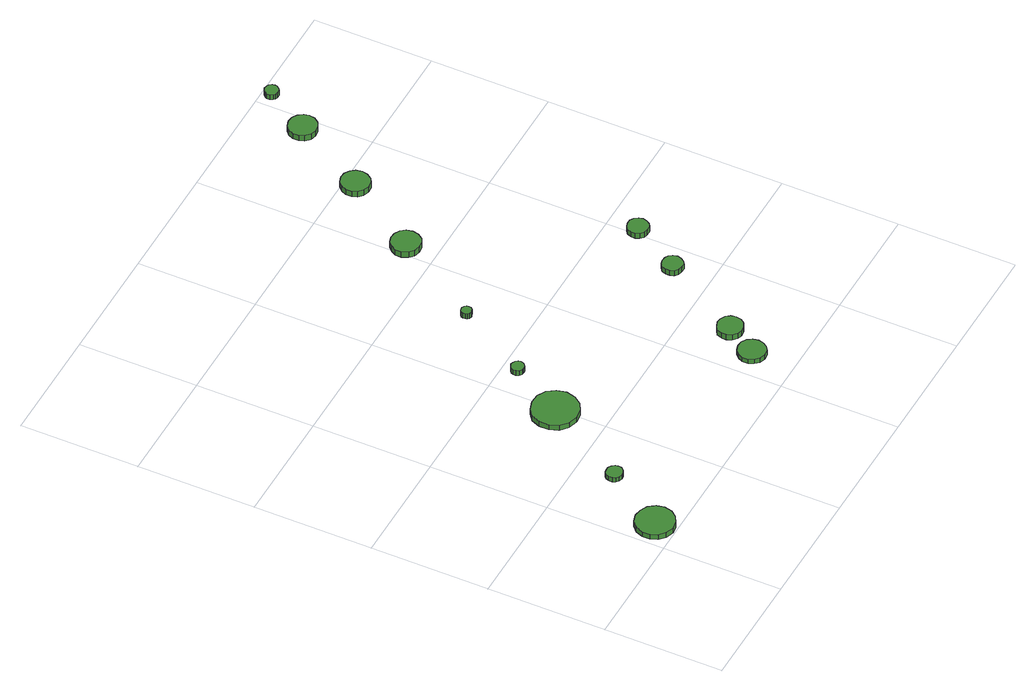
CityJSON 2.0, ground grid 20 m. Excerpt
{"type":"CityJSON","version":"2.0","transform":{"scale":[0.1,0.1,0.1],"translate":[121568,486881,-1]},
"CityObjects":{
"tree1":{"type":"SolitaryVegetationObject","attributes":{"function":"something"},"geometry":[{"type":"MultiSurface","lod":"1","boundaries":[[[0,1,2,3,4,5,6,7,8,9,10,11,12,13,14]],[[15,16,17,18,19,20,21,22,23,24,25,26,27,28,29]],[[0,29,28,1]],[[1,28,27,2]],[[2,27,26,3]],[[3,26,25,4]],[[4,25,24,5]],[[5,24,23,6]],[[6,23,22,7]],[[7,22,21,8]],[[8,21,20,9]],[[9,20,19,10]],[[10,19,18,11]],[[11,18,17,12]],[[12,17,16,13]],[[13,16,15,14]],[[14,15,29,0]]]}]},
"tree2":{"type":"SolitaryVegetationObject","attributes":{"function":"something"},"geometry":[{"type":"MultiSurface","lod":"1","boundaries":[[[30,31,32,33,34,35,36,37,38,39,40,41,42,43,44]],[[45,46,47,48,49,50,51,52,53,54,55,56,57,58,59]],[[30,59,58,31]],[[31,58,57,32]],[[32,57,56,33]],[[33,56,55,34]],[[34,55,54,35]],[[35,54,53,36]],[[36,53,52,37]],[[37,52,51,38]],[[38,51,50,39]],[[39,50,49,40]],[[40,49,48,41]],[[41,48,47,42]],[[42,47,46,43]],[[43,46,45,44]],[[44,45,59,30]]]}]},
"tree3":{"type":"SolitaryVegetationObject","attributes":{"function":"something"},"geometry":[{"type":"MultiSurface","lod":"1","boundaries":[[[60,61,62,63,64,65,66,67,68,69,70,71,72,73,74]],[[75,76,77,78,79,80,81,82,83,84,85,86,87,88,89]],[[60,89,88,61]],[[61,88,87,62]],[[62,87,86,63]],[[63,86,85,64]],[[64,85,84,65]],[[65,84,83,66]],[[66,83,82,67]],[[67,82,81,68]],[[68,81,80,69]],[[69,80,79,70]],[[70,79,78,71]],[[71,78,77,72]],[[72,77,76,73]],[[73,76,75,74]],[[74,75,89,60]]]}]},
"tree4":{"type":"SolitaryVegetationObject","attributes":{"function":"something"},"geometry":[{"type":"MultiSurface","lod":"1","boundaries":[[[90,91,92,93,94,95,96,97,98,99,100,101,102,103,104]],[[105,106,107,108,109,110,111,112,113,114,115,116,117,118,119]],[[90,119,118,91]],[[91,118,117,92]],[[92,117,116,93]],[[93,116,115,94]],[[94,115,114,95]],[[95,114,113,96]],[[96,113,112,97]],[[97,112,111,98]],[[98,111,110,99]],[[99,110,109,100]],[[100,109,108,101]],[[101,108,107,102]],[[102,107,106,103]],[[103,106,105,104]],[[104,105,119,90]]]}]},
"tree5":{"type":"SolitaryVegetationObject","attributes":{"function":"something"},"geometry":[{"type":"MultiSurface","lod":"1","boundaries":[[[120,121,122,123,124,125,126,127,128,129,130,131,132,133,134]],[[135,136,137,138,139,140,141,142,143,144,145,146,147,148,149]],[[120,149,148,121]],[[121,148,147,122]],[[122,147,146,123]],[[123,146,145,124]],[[124,145,144,125]],[[125,144,143,126]],[[126,143,142,127]],[[127,142,141,128]],[[128,141,140,129]],[[129,140,139,130]],[[130,139,138,131]],[[131,138,137,132]],[[132,137,136,133]],[[133,136,135,134]],[[134,135,149,120]]]}]},
"tree6":{"type":"SolitaryVegetationObject","attributes":{"function":"something"},"geometry":[{"type":"MultiSurface","lod":"1","boundaries":[[[150,151,152,153,154,155,156,157,158,159,160,161,162,163,164]],[[165,166,167,168,169,170,171,172,173,174,175,176,177,178,179]],[[150,179,178,151]],[[151,178,177,152]],[[152,177,176,153]],[[153,176,175,154]],[[154,175,174,155]],[[155,174,173,156]],[[156,173,172,157]],[[157,172,171,158]],[[158,171,170,159]],[[159,170,169,160]],[[160,169,168,161]],[[161,168,167,162]],[[162,167,166,163]],[[163,166,165,164]],[[164,165,179,150]]]}]},
"tree7":{"type":"SolitaryVegetationObject","attributes":{"function":"something"},"geometry":[{"type":"MultiSurface","lod":"1","boundaries":[[[180,181,182,183,184,185,186,187,188,189,190,191,192,193,194]],[[195,196,197,198,199,200,201,202,203,204,205,206,207,208,209]],[[180,209,208,181]],[[181,208,207,182]],[[182,207,206,183]],[[183,206,205,184]],[[184,205,204,185]],[[185,204,203,186]],[[186,203,202,187]],[[187,202,201,188]],[[188,201,200,189]],[[189,200,199,190]],[[190,199,198,191]],[[191,198,197,192]],[[192,197,196,193]],[[193,196,195,194]],[[194,195,209,180]]]}]},
"tree8":{"type":"SolitaryVegetationObject","attributes":{"function":"something"},"geometry":[{"type":"MultiSurface","lod":"1","boundaries":[[[210,211,212,213,214,215,216,217,218,219,220,221,222,223,224]],[[225,226,227,228,229,230,231,232,233,234,235,236,237,238,239]],[[210,239,238,211]],[[211,238,237,212]],[[212,237,236,213]],[[213,236,235,214]],[[214,235,234,215]],[[215,234,233,216]],[[216,233,232,217]],[[217,232,231,218]],[[218,231,230,219]],[[219,230,229,220]],[[220,229,228,221]],[[221,228,227,222]],[[222,227,226,223]],[[223,226,225,224]],[[224,225,239,210]]]}]},
"tree9":{"type":"SolitaryVegetationObject","attributes":{"function":"something"},"geometry":[{"type":"MultiSurface","lod":"1","boundaries":[[[240,241,242,243,244,245,246,247,248,249,250,251,252,253,254]],[[255,256,257,258,259,260,261,262,263,264,265,266,267,268,269]],[[240,269,268,241]],[[241,268,267,242]],[[242,267,266,243]],[[243,266,265,244]],[[244,265,264,245]],[[245,264,263,246]],[[246,263,262,247]],[[247,262,261,248]],[[248,261,260,249]],[[249,260,259,250]],[[250,259,258,251]],[[251,258,257,252]],[[252,257,256,253]],[[253,256,255,254]],[[254,255,269,240]]]}]},
"tree10":{"type":"SolitaryVegetationObject","attributes":{"function":"something"},"geometry":[{"type":"MultiSurface","lod":"1","boundaries":[[[270,271,272,273,274,275,276,277,278,279,280,281,282,283,284]],[[285,286,287,288,289,290,291,292,293,294,295,296,297,298,299]],[[270,299,298,271]],[[271,298,297,272]],[[272,297,296,273]],[[273,296,295,274]],[[274,295,294,275]],[[275,294,293,276]],[[276,293,292,277]],[[277,292,291,278]],[[278,291,290,279]],[[279,290,289,280]],[[280,289,288,281]],[[281,288,287,282]],[[282,287,286,283]],[[283,286,285,284]],[[284,285,299,270]]]}]},
"tree11":{"type":"SolitaryVegetationObject","attributes":{"function":"something"},"geometry":[{"type":"MultiSurface","lod":"1","boundaries":[[[300,301,302,303,304,305,306,307,308,309,310,311,312,313,314]],[[315,316,317,318,319,320,321,322,323,324,325,326,327,328,329]],[[300,329,328,301]],[[301,328,327,302]],[[302,327,326,303]],[[303,326,325,304]],[[304,325,324,305]],[[305,324,323,306]],[[306,323,322,307]],[[307,322,321,308]],[[308,321,320,309]],[[309,320,319,310]],[[310,319,318,311]],[[311,318,317,312]],[[312,317,316,313]],[[313,316,315,314]],[[314,315,329,300]]]}]},
"tree12":{"type":"SolitaryVegetationObject","attributes":{"function":"something"},"geometry":[{"type":"MultiSurface","lod":"1","boundaries":[[[330,331,332,333,334,335,336,337,338,339,340,341,342,343,344]],[[345,346,347,348,349,350,351,352,353,354,355,356,357,358,359]],[[330,359,358,331]],[[331,358,357,332]],[[332,357,356,333]],[[333,356,355,334]],[[334,355,354,335]],[[335,354,353,336]],[[336,353,352,337]],[[337,352,351,338]],[[338,351,350,339]],[[339,350,349,340]],[[340,349,348,341]],[[341,348,347,342]],[[342,347,346,343]],[[343,346,345,344]],[[344,345,359,330]]]}]},
"tree13":{"type":"SolitaryVegetationObject","attributes":{"function":"something"},"geometry":[{"type":"MultiSurface","lod":"1","boundaries":[[[360,361,362,363,364,365,366,367,368,369,370,371,372,373,374]],[[375,376,377,378,379,380,381,382,383,384,385,386,387,388,389]],[[360,389,388,361]],[[361,388,387,362]],[[362,387,386,363]],[[363,386,385,364]],[[364,385,384,365]],[[365,384,383,366]],[[366,383,382,367]],[[367,382,381,368]],[[368,381,380,369]],[[369,380,379,370]],[[370,379,378,371]],[[371,378,377,372]],[[372,377,376,373]],[[373,376,375,374]],[[374,375,389,360]]]}]}
},
"vertices":[
[73,35,17],[70,48,17],[62,59,17],[50,65,17],[37,67,17],[24,63,17],[14,54,17],[9,41,17],[9,28,17],[14,16,17],[24,7,17],[37,2,17],[50,4,17],[62,11,17],[70,21,17],[70,21,7],[62,11,7],[50,4,7],[37,2,7],[24,7,7],[14,16,7],[9,28,7],[9,41,7],[14,54,7],[24,63,7],[37,67,7],[50,65,7],[62,59,7],[70,48,7],[73,35,7],
[123,139,16],[122,144,16],[118,149,16],[113,152,16],[108,152,16],[102,151,16],[98,147,16],[96,142,16],[96,136,16],[98,131,16],[102,127,16],[108,125,16],[113,126,16],[118,128,16],[122,133,16],[122,133,7],[118,128,7],[113,126,7],[108,125,7],[102,127,7],[98,131,7],[96,136,7],[96,142,7],[98,147,7],[102,151,7],[108,152,7],[113,152,7],[118,149,7],[122,144,7],[123,139,7],
[233,283,16],[229,299,16],[220,312,16],[206,320,16],[190,321,16],[174,316,16],[162,306,16],[156,291,16],[156,275,16],[162,260,16],[174,249,16],[190,244,16],[206,246,16],[220,254,16],[229,267,16],[229,267,6],[220,254,6],[206,246,6],[190,244,6],[174,249,6],[162,260,6],[156,275,6],[156,291,6],[162,306,6],[174,316,6],[190,321,6],[206,320,6],[220,312,6],[229,299,6],[233,283,6],
[262,376,16],[261,380,16],[258,384,16],[254,386,16],[250,387,16],[246,385,16],[242,382,16],[240,378,16],[240,374,16],[242,369,16],[246,366,16],[250,365,16],[254,365,16],[258,368,16],[261,371,16],[261,371,6],[258,368,6],[254,365,6],[250,365,6],[246,366,6],[242,369,6],[240,374,6],[240,378,6],[242,382,6],[246,385,6],[250,387,6],[254,386,6],[258,384,6],[261,380,6],[262,376,6],
[467,72,16],[465,81,16],[460,89,16],[452,94,16],[442,95,16],[433,92,16],[426,85,16],[422,77,16],[422,67,16],[426,59,16],[433,52,16],[442,49,16],[452,50,16],[460,55,16],[465,63,16],[465,63,7],[460,55,7],[452,50,7],[442,49,7],[433,52,7],[426,59,7],[422,67,7],[422,77,7],[426,85,7],[433,92,7],[442,95,7],[452,94,7],[460,89,7],[465,81,7],[467,72,7],
[334,501,16],[334,505,16],[331,508,16],[328,510,16],[325,510,16],[321,509,16],[318,506,16],[317,503,16],[317,499,16],[318,496,16],[321,493,16],[325,492,16],[328,493,16],[331,494,16],[334,497,16],[334,497,6],[331,494,6],[328,493,6],[325,492,6],[321,493,6],[318,496,6],[317,499,6],[317,503,6],[318,506,6],[321,509,6],[325,510,6],[328,510,6],[331,508,6],[334,505,6],[334,501,6],
[497,125,17],[495,134,17],[490,141,17],[482,145,17],[473,146,17],[465,143,17],[458,138,17],[455,129,17],[455,121,17],[458,113,17],[465,107,17],[473,104,17],[482,105,17],[490,109,17],[495,116,17],[495,116,6],[490,109,6],[482,105,6],[473,104,6],[465,107,6],[458,113,6],[455,121,6],[455,129,6],[458,138,6],[465,143,6],[473,146,6],[482,145,6],[490,141,6],[495,134,6],[497,125,6],
[443,652,17],[441,662,17],[435,670,17],[426,675,17],[416,676,17],[406,673,17],[399,666,17],[394,657,17],[394,647,17],[399,637,17],[406,630,17],[416,627,17],[426,628,17],[435,633,17],[441,642,17],[441,642,6],[435,633,6],[426,628,6],[416,627,6],[406,630,6],[399,637,6],[394,647,6],[394,657,6],[399,666,6],[406,673,6],[416,676,6],[426,675,6],[435,670,6],[441,662,6],[443,652,6],
[577,266,16],[575,273,16],[571,279,16],[565,282,16],[558,283,16],[551,281,16],[545,276,16],[543,269,16],[543,262,16],[545,256,16],[551,251,16],[558,249,16],[565,249,16],[571,253,16],[575,259,16],[575,259,6],[571,253,6],[565,249,6],[558,249,6],[551,251,6],[545,256,6],[543,262,6],[543,269,6],[545,276,6],[551,281,6],[558,283,6],[565,282,6],[571,279,6],[575,273,6],[577,266,6],
[627,350,16],[625,357,16],[621,363,16],[615,367,16],[607,367,16],[600,365,16],[595,360,16],[592,354,16],[592,346,16],[595,340,16],[600,335,16],[607,333,16],[615,333,16],[621,337,16],[625,343,16],[625,343,6],[621,337,6],[615,333,6],[607,333,6],[600,335,6],[595,340,6],[592,346,6],[592,354,6],[595,360,6],[600,365,6],[607,367,6],[615,367,6],[621,363,6],[625,357,6],[627,350,6],
[526,780,17],[524,790,17],[518,798,17],[510,803,17],[500,804,17],[490,801,17],[483,794,17],[479,785,17],[479,775,17],[483,766,17],[490,760,17],[500,756,17],[510,757,17],[518,762,17],[524,771,17],[524,771,6],[518,762,6],[510,757,6],[500,756,6],[490,760,6],[483,766,6],[479,775,6],[479,785,6],[483,794,6],[490,801,6],[500,804,6],[510,803,6],[518,798,6],[524,790,6],[526,780,6],
[600,908,17],[598,917,17],[592,925,17],[583,930,17],[574,931,17],[564,928,17],[557,922,17],[553,913,17],[553,903,17],[557,894,17],[564,887,17],[574,884,17],[583,885,17],[592,890,17],[598,898,17],[598,898,6],[592,890,6],[583,885,6],[574,884,6],[564,887,6],[557,894,6],[553,903,6],[553,913,6],[557,922,6],[564,928,6],[574,931,6],[583,930,6],[592,925,6],[598,917,6],[600,908,6],
[637,985,16],[636,990,16],[633,994,16],[629,996,16],[624,997,16],[619,995,16],[616,992,16],[614,988,16],[614,983,16],[616,978,16],[619,975,16],[624,974,16],[629,974,16],[633,977,16],[636,981,16],[636,981,6],[633,977,6],[629,974,6],[624,974,6],[619,975,6],[616,978,6],[614,983,6],[614,988,6],[616,992,6],[619,995,6],[624,997,6],[629,996,6],[633,994,6],[636,990,6],[637,985,6]
]}
